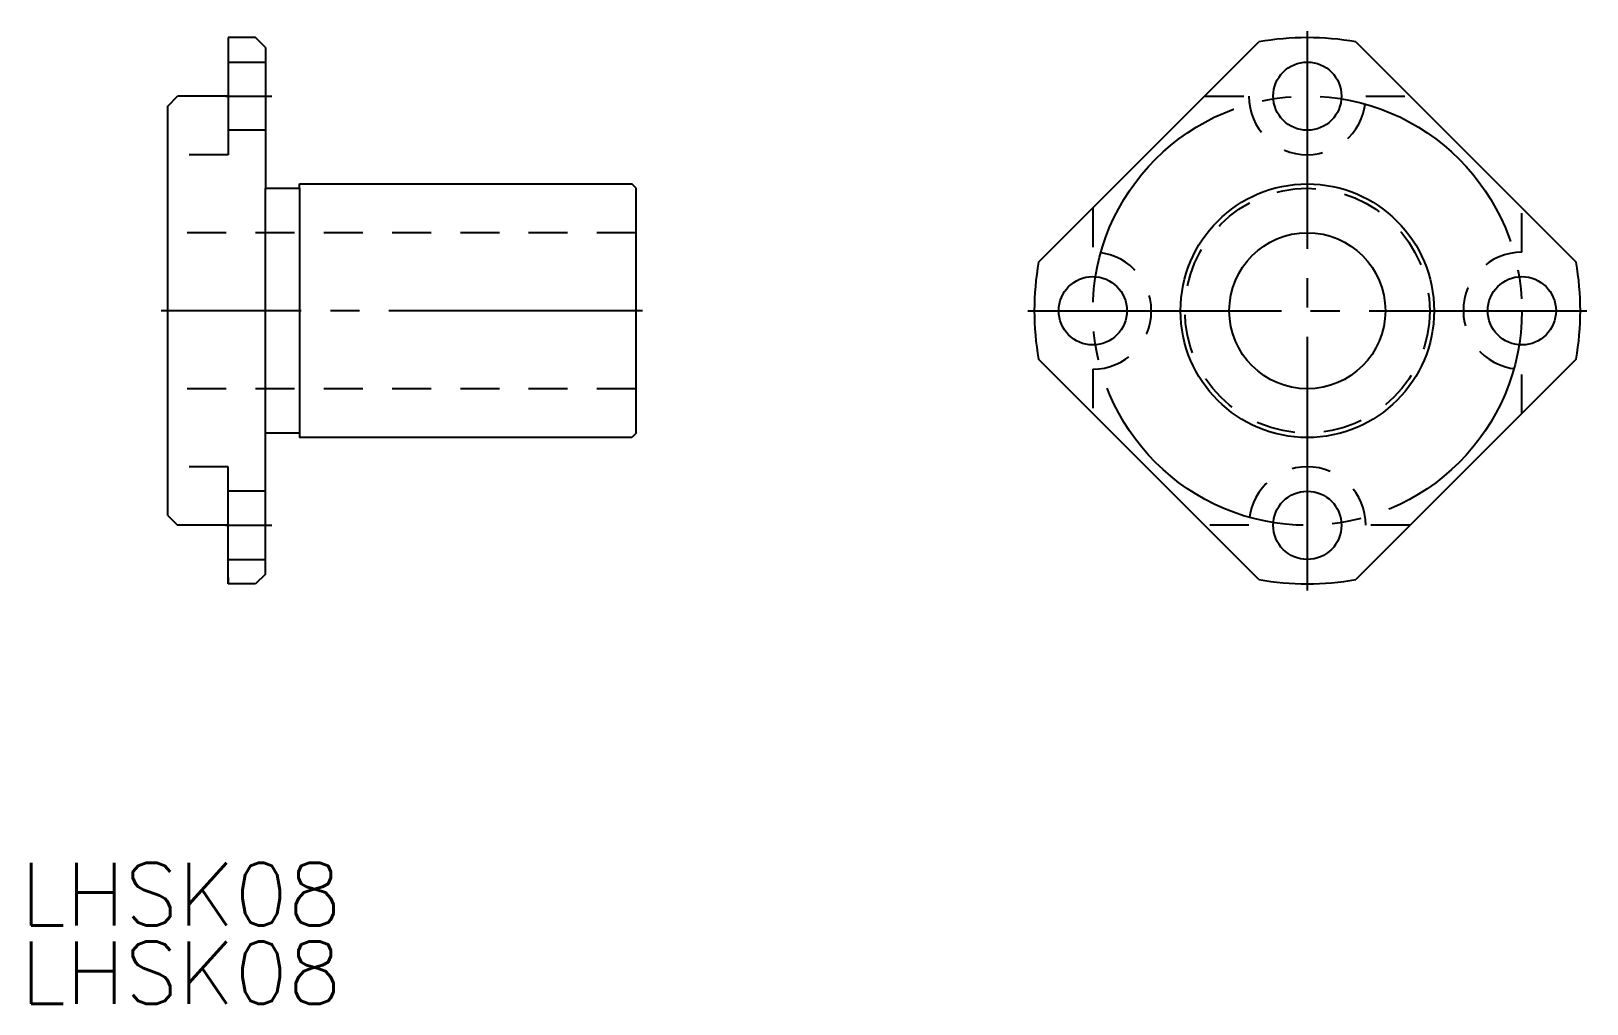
# Model space of a CAD drawing. Extents: x 114.3 to 194.1, y 114 to 163.8.
import ezdxf

# ---------------------------------------------------------------- set-up
doc = ezdxf.new("R2010")
doc.units = 0
doc.linetypes.add('CENTER', pattern=[17.5, 13, -1.5, 1.5, -1.5])
doc.linetypes.add('DASHED', pattern=[3.5, 2, -1.5])
doc.layers.get('0').update_dxf_attribs({"linetype": 'CONTINUOUS'})
doc.layers.add('CENTER', color=1, linetype='CENTER')
doc.styles.get("Standard").update_dxf_attribs({"font": 'txt.shx', "bigfont": '@extfont2.shx'})

msp = doc.modelspace()

# ---------------------------------------------------------------- linework, layer by layer
at = {"color": 7, "linetype": 'CONTINUOUS'}
for p, q in [((125.836, 163.501), (124.436, 163.501)), ((124.436, 163.501), (124.436, 160.501)), ((126.336, 163.001), (125.836, 163.501)), ((126.336, 163.001), (126.336, 155.776)), ((165.986, 151.987), (177.277, 163.279)), ((182.249, 163.279), (193.541, 151.987)), ((121.336, 159.989), (121.836, 160.501)), ((124.436, 160.501), (121.836, 160.501)), ((121.336, 139.013), (121.336, 159.989)), ((126.336, 155.776), (128.086, 155.776)), ((126.336, 136.001), (126.336, 155.776)), ((128.086, 156.001), (145.136, 156.001)), ((128.086, 155.776), (128.086, 156.001)), ((128.086, 155.776), (128.086, 143.001)), ((145.336, 155.801), (145.136, 156.001)), ((145.336, 155.801), (145.336, 143.201)), ((177.277, 135.724), (165.986, 147.015)), ((193.541, 147.015), (182.249, 135.724)), ((128.086, 143.226), (126.336, 143.226)), ((145.136, 143.001), (128.086, 143.001)), ((145.336, 143.201), (145.136, 143.001)), ((121.336, 139.013), (121.836, 138.501)), ((124.436, 138.501), (121.836, 138.501)), ((124.436, 135.501), (124.436, 138.501)), ((124.436, 135.826), (124.436, 135.501)), ((126.336, 136.001), (125.836, 135.501)), ((125.836, 135.501), (124.436, 135.501))]:
    msp.add_line(p, q, dxfattribs=at)
at = {"color": 3, "linetype": 'DASHED'}
for p, q in [((124.436, 162.251), (126.336, 162.251)), ((124.436, 160.501), (124.436, 158.751)), ((174.5, 160.501), (176.763, 160.501)), ((182.763, 160.501), (185.027, 160.501)), ((126.336, 158.751), (124.436, 158.751)), ((124.436, 158.751), (124.436, 157.501)), ((124.436, 157.501), (121.336, 157.501)), ((168.763, 154.765), (168.763, 152.501)), ((190.763, 152.501), (190.763, 154.765)), ((145.336, 153.501), (121.336, 153.501)), ((168.763, 146.501), (168.763, 144.238)), ((190.763, 144.238), (190.763, 146.501)), ((145.336, 145.501), (121.336, 145.501)), ((124.436, 141.501), (121.336, 141.501)), ((124.436, 140.251), (124.436, 141.501)), ((124.436, 138.501), (124.436, 140.251)), ((126.336, 140.251), (124.436, 140.251)), ((176.763, 138.501), (174.5, 138.501)), ((185.027, 138.501), (182.763, 138.501)), ((124.436, 136.751), (126.336, 136.751))]:
    msp.add_line(p, q, dxfattribs=at)
at = {"color": 7, "linetype": 'CONTINUOUS'}
for centre, radius in [((179.763, 160.501), 1.75), ((179.763, 149.501), 6.5), ((179.763, 149.501), 4), ((168.763, 149.501), 1.75), ((190.763, 149.501), 1.75), ((179.763, 138.501), 1.75)]:
    msp.add_circle(centre, radius, dxfattribs=at)
at = {"color": 3, "linetype": 'DASHED'}
msp.add_circle((179.763, 149.501), 6.275, dxfattribs=at)
at = {"color": 7, "linetype": 'CONTINUOUS'}
for start, end in [(79.77194, 100.22806), (169.77194, 190.22806), (349.77194, 10.22806), (259.77194, 280.22806)]:
    msp.add_arc((179.763, 149.501), 14, start, end, dxfattribs=at)
at = {"color": 3, "linetype": 'DASHED'}
for centre, start, end in [((179.763, 160.501), 180, 0), ((168.763, 149.501), 270, 90), ((190.763, 149.501), 90, 270), ((179.763, 138.501), 0, 180)]:
    msp.add_arc(centre, 3, start, end, dxfattribs=at)
at = {"layer": 'CENTER', "color": 1, "linetype": 'CENTER'}
for p, q in [((179.763, 135.168), (179.763, 163.834)), ((124.296, 160.501), (126.669, 160.501)), ((145.669, 149.501), (121.002, 149.501)), ((165.43, 149.501), (194.097, 149.501)), ((124.296, 138.501), (126.669, 138.501))]:
    msp.add_line(p, q, dxfattribs=at)
msp.add_circle((179.763, 149.501), 11, dxfattribs=at)

# ---------------------------------------------------------------- texts
at = {"color": 7, "linetype": 'CONTINUOUS'}
for p in [(113.778, 117.995), (113.778, 113.97)]:
    msp.add_text('LHSK08', height=3.2, dxfattribs=at).set_placement(p)

doc.saveas('drawing.dxf')
